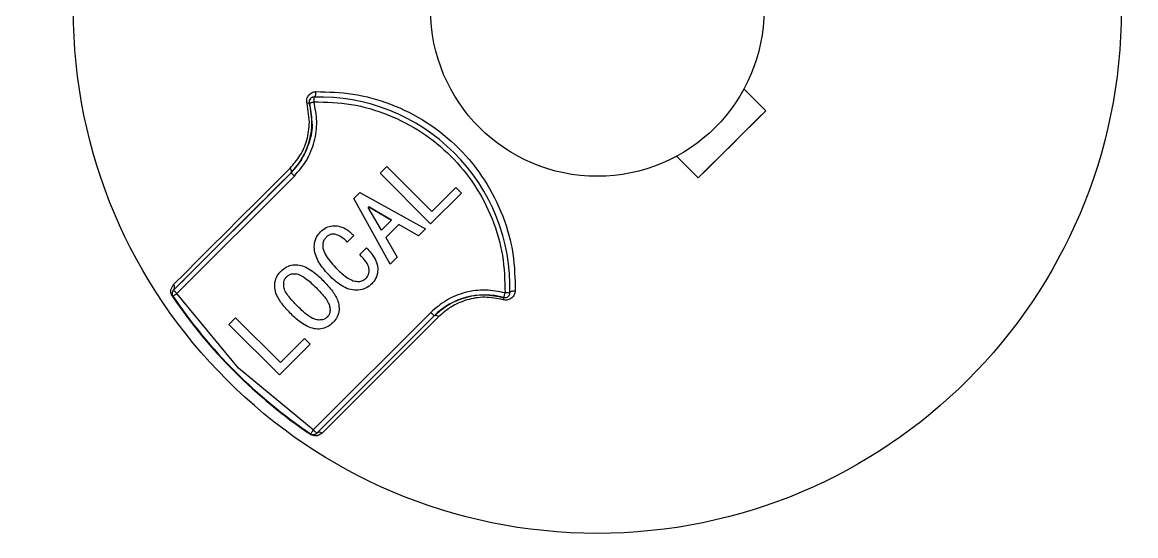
# Model space of a CAD drawing. Header units: millimetres. Extents: x 2251 to 4395, y 932 to 2449.
# Drawn here: x 2885.47 to 2932.22, y 2151.15 to 2172.72 of the extents above; entities that cross this region are included whole.
import ezdxf

# ---------------------------------------------------------------- set-up
doc = ezdxf.new("R2010")
doc.units = ezdxf.units.MM

msp = doc.modelspace()

# ---------------------------------------------------------------- linework, layer by layer
at = {"color": 7, "linetype": 'Continuous', "lineweight": 25}
for p, q in [((2915.771, 2169.918), (2916.685, 2169.004)), ((2915.771, 2169.918), (2915.771, 2169.918)), ((2897.516, 2169.376), (2897.516, 2169.376)), ((2897.524, 2169.323), (2897.632, 2168.516)), ((2897.71, 2169.576), (2897.716, 2169.376)), ((2897.532, 2168.519), (2897.43, 2169.301)), ((2913.856, 2166.176), (2916.685, 2169.004)), ((2913.856, 2166.176), (2912.943, 2167.089)), ((2912.943, 2167.089), (2912.943, 2167.089)), ((2912.943, 2167.089), (2913.856, 2166.176)), ((2900.496, 2166.374), (2900.781, 2166.659)), ((2900.781, 2166.659), (2902.667, 2164.774)), ((2891.822, 2161.465), (2896.754, 2166.398)), ((2891.963, 2161.324), (2896.896, 2166.257)), ((2896.754, 2166.398), (2896.754, 2166.398)), ((2902.617, 2164.253), (2900.496, 2166.374)), ((2902.617, 2164.253), (2900.496, 2166.374)), ((2913.856, 2166.176), (2913.856, 2166.176)), ((2902.667, 2164.774), (2903.672, 2165.779)), ((2903.672, 2165.779), (2903.907, 2165.543)), ((2899.392, 2165.32), (2899.64, 2165.568)), ((2900.918, 2162.553), (2899.392, 2165.32)), ((2900.918, 2162.553), (2899.392, 2165.32)), ((2899.64, 2165.568), (2902.406, 2164.042)), ((2903.907, 2165.543), (2902.617, 2164.253)), ((2903.907, 2165.543), (2902.617, 2164.253)), ((2900.024, 2164.96), (2900, 2164.935)), ((2900.024, 2164.96), (2900, 2164.935)), ((2900.558, 2163.98), (2900, 2164.935)), ((2900, 2164.935), (2900, 2164.935)), ((2900.024, 2164.96), (2900.98, 2164.402)), ((2900.024, 2164.96), (2900.024, 2164.96)), ((2900.98, 2164.402), (2900.024, 2164.96)), ((2900.98, 2164.402), (2900.558, 2163.98)), ((2901.277, 2164.228), (2900.731, 2163.682)), ((2901.277, 2164.228), (2900.731, 2163.682)), ((2900.98, 2164.402), (2900.98, 2164.402)), ((2902.108, 2163.744), (2901.277, 2164.228)), ((2901.277, 2164.228), (2901.277, 2164.228)), ((2902.108, 2163.744), (2901.277, 2164.228)), ((2902.617, 2164.253), (2902.617, 2164.253)), ((2899.392, 2163.757), (2899.119, 2163.484)), ((2899.392, 2163.757), (2899.119, 2163.484)), ((2902.406, 2164.042), (2902.108, 2163.744)), ((2902.406, 2164.042), (2902.108, 2163.744)), ((2902.108, 2163.744), (2902.108, 2163.744)), ((2898.226, 2163.682), (2898.226, 2163.682)), ((2899.119, 2163.484), (2899.119, 2163.484)), ((2899.64, 2162.963), (2899.925, 2163.248)), ((2900.731, 2163.682), (2901.215, 2162.851)), ((2900.731, 2163.682), (2900.731, 2163.682)), ((2898.118, 2163.144), (2898.118, 2163.144)), ((2901.215, 2162.851), (2900.918, 2162.553)), ((2901.215, 2162.851), (2900.918, 2162.553)), ((2900.026, 2162.381), (2900.026, 2162.381)), ((2900.918, 2162.553), (2900.918, 2162.553)), ((2896.576, 2162.032), (2896.576, 2162.032)), ((2898.412, 2162.032), (2898.412, 2162.032)), ((2891.72, 2161.509), (2891.826, 2161.701)), ((2891.822, 2161.465), (2891.822, 2161.465)), ((2896.472, 2161.53), (2896.472, 2161.53)), ((2897.804, 2161.573), (2897.804, 2161.573)), ((2900.148, 2161.735), (2900.148, 2161.735)), ((2905.946, 2161.571), (2905.946, 2161.571)), ((2891.763, 2161.324), (2891.763, 2161.324)), ((2891.798, 2161.212), (2891.777, 2161.198)), ((2894.552, 2158.185), (2891.963, 2161.324)), ((2896.725, 2160.494), (2896.725, 2160.494)), ((2902.623, 2160.529), (2897.691, 2155.596)), ((2898.364, 2160.833), (2898.364, 2160.833)), ((2894.144, 2160.023), (2894.43, 2160.308)), ((2896.266, 2157.901), (2894.144, 2160.023)), ((2896.266, 2157.901), (2894.144, 2160.023)), ((2894.43, 2160.308), (2896.315, 2158.422)), ((2902.765, 2160.388), (2897.832, 2155.455)), ((2898.511, 2160.097), (2898.511, 2160.097)), ((2897.556, 2159.191), (2896.266, 2157.901)), ((2897.556, 2159.191), (2896.266, 2157.901)), ((2896.315, 2158.422), (2897.32, 2159.427)), ((2897.32, 2159.427), (2897.556, 2159.191)), ((2897.691, 2155.596), (2894.552, 2158.185)), ((2896.266, 2157.901), (2896.266, 2157.901)), ((2897.565, 2155.411), (2897.579, 2155.431)), ((2898.068, 2155.459), (2897.89, 2155.36))]:
    msp.add_line(p, q, dxfattribs=at)
at = {"color": 7, "linetype": 'Continuous', "lineweight": 25, "flags": 128}
for points in [[(2897.71, 2169.576), (2897.731, 2169.581), (2897.75, 2169.595), (2897.767, 2169.617), (2897.782, 2169.646), (2897.793, 2169.681), (2897.8, 2169.72), (2897.803, 2169.762), (2897.801, 2169.804)], [(2897.524, 2169.323), (2897.527, 2169.324), (2897.538, 2169.327), (2897.556, 2169.332), (2897.58, 2169.338), (2897.609, 2169.346), (2897.643, 2169.356), (2897.679, 2169.366), (2897.716, 2169.376)], [(2916.685, 2169.004), (2916.332, 2168.651), (2915.978, 2168.298), (2915.625, 2167.944), (2915.271, 2167.59), (2914.917, 2167.236), (2914.563, 2166.882), (2914.209, 2166.529), (2913.856, 2166.176)], [(2891.826, 2161.701), (2892.308, 2162.183), (2892.83, 2162.706), (2893.392, 2163.267), (2893.99, 2163.865), (2894.623, 2164.499), (2895.291, 2165.166), (2895.99, 2165.865), (2896.718, 2166.594)], [(2896.754, 2166.398), (2896.766, 2166.414), (2896.774, 2166.434), (2896.776, 2166.457), (2896.774, 2166.483), (2896.766, 2166.51), (2896.754, 2166.538), (2896.738, 2166.566), (2896.718, 2166.594)], [(2896.754, 2166.398), (2896.757, 2166.395), (2896.765, 2166.387), (2896.778, 2166.374), (2896.796, 2166.357), (2896.817, 2166.335), (2896.842, 2166.311), (2896.868, 2166.284), (2896.896, 2166.257)], [(2891.822, 2161.465), (2891.825, 2161.463), (2891.833, 2161.455), (2891.846, 2161.442), (2891.863, 2161.424), (2891.885, 2161.403), (2891.909, 2161.378), (2891.936, 2161.352), (2891.963, 2161.324)], [(2905.943, 2161.343), (2905.948, 2161.364), (2905.962, 2161.383), (2905.984, 2161.401), (2906.013, 2161.415), (2906.048, 2161.426), (2906.087, 2161.433), (2906.129, 2161.436), (2906.171, 2161.434)], [(2891.798, 2161.212), (2891.801, 2161.214), (2891.81, 2161.221), (2891.826, 2161.231), (2891.846, 2161.245), (2891.871, 2161.262), (2891.9, 2161.281), (2891.931, 2161.302), (2891.963, 2161.324)], [(2905.689, 2161.157), (2905.691, 2161.16), (2905.694, 2161.171), (2905.699, 2161.189), (2905.705, 2161.213), (2905.713, 2161.242), (2905.723, 2161.276), (2905.733, 2161.312), (2905.743, 2161.349)], [(2905.943, 2161.343), (2905.939, 2161.344), (2905.928, 2161.344), (2905.909, 2161.344), (2905.884, 2161.345), (2905.854, 2161.346), (2905.82, 2161.347), (2905.782, 2161.348), (2905.743, 2161.349)], [(2902.765, 2160.388), (2902.762, 2160.39), (2902.754, 2160.398), (2902.741, 2160.411), (2902.723, 2160.429), (2902.702, 2160.45), (2902.678, 2160.475), (2902.651, 2160.501), (2902.623, 2160.529)], [(2902.961, 2160.351), (2902.232, 2159.623), (2901.533, 2158.924), (2900.866, 2158.256), (2900.232, 2157.623), (2899.634, 2157.025), (2899.073, 2156.464), (2898.55, 2155.941), (2898.068, 2155.459)], [(2902.765, 2160.388), (2902.781, 2160.399), (2902.801, 2160.407), (2902.824, 2160.409), (2902.85, 2160.407), (2902.877, 2160.399), (2902.905, 2160.388), (2902.933, 2160.371), (2902.961, 2160.351)], [(2897.691, 2155.596), (2897.669, 2155.564), (2897.648, 2155.533), (2897.629, 2155.504), (2897.612, 2155.479), (2897.598, 2155.459), (2897.587, 2155.443), (2897.581, 2155.434), (2897.579, 2155.431)], [(2897.832, 2155.455), (2897.83, 2155.458), (2897.822, 2155.466), (2897.808, 2155.479), (2897.791, 2155.496), (2897.769, 2155.518), (2897.745, 2155.542), (2897.718, 2155.569), (2897.691, 2155.596)]]:
    msp.add_lwpolyline(points, dxfattribs=at)
at = {"color": 7, "linetype": 'Continuous', "lineweight": 25}
for radius in [22, 7]:
    msp.add_circle((2909.614, 2173.247), radius, dxfattribs=at)
for centre, radius, start, end in [((2876.614, 2210.452), 91.48, 295.79271, 180), ((2876.614, 2210.452), 91.48, 180, 290.22656), ((2876.614, 2210.452), 91.441, 295.84596, 351.20762), ((2876.614, 2210.452), 90.976, 296.50811, 351.20762), ((2876.614, 2210.452), 86.42, 299.88973, 350.7957), ((2894.633, 2168.519), 3, 315, 15.531), ((2897.63, 2168.642), 0.688, 98.909, 106.876), ((2897.716, 2169.376), 0.2, 135, 195.531), ((2897.716, 2169.376), 0.2, 91.6906, 135), ((2897.946, 2161.579), 8, 358.3094, 91.6906), ((2891.963, 2161.324), 0.2, 135, 214.039), ((2891.686, 2161.585), 0.182, 318.6226, 39.5362), ((2909.614, 2173.247), 21.524, 214.039, 235.961), ((2909.614, 2173.247), 21.5, 214.039, 235.961), ((2904.886, 2158.266), 3, 74.469, 135), ((2905.009, 2161.263), 0.689, 343.1243, 351.0894), ((2905.743, 2161.349), 0.2, 254.469, 315), ((2905.743, 2161.349), 0.2, 315, 358.3094), ((2897.691, 2155.596), 0.2, 235.961, 315), ((2897.952, 2155.318), 0.182, 50.5221, 130.0859)]:
    msp.add_arc(centre, radius, start, end, dxfattribs=at)
for points in [[(2970.355, 2210.453), (2970.268, 2207.385), (2970.094, 2201.25), (2968.69, 2192.136), (2966.465, 2183.198), (2963.357, 2174.522), (2959.419, 2166.193), (2954.682, 2158.29), (2949.193, 2150.889), (2943.005, 2144.062), (2936.178, 2137.874), (2928.777, 2132.385), (2920.874, 2127.648), (2912.545, 2123.71), (2903.869, 2120.602), (2894.931, 2118.377), (2885.817, 2116.973), (2879.682, 2116.799), (2876.614, 2116.712)], [(2974.288, 2199.663), (2973.764, 2196.012), (2972.716, 2188.708), (2969.596, 2178.065), (2965.388, 2167.822), (2960.033, 2158.122), (2953.628, 2149.082), (2946.247, 2140.82), (2937.985, 2133.439), (2928.945, 2127.034), (2919.245, 2121.679), (2909.002, 2117.471), (2898.359, 2114.351), (2891.055, 2113.303), (2887.404, 2112.779)], [(2974.085, 2193.121), (2973.399, 2189.827), (2972.026, 2183.238), (2968.705, 2173.686), (2964.501, 2164.503), (2959.366, 2155.8), (2953.376, 2147.663), (2946.589, 2140.178), (2939.075, 2133.423), (2930.913, 2127.468), (2922.188, 2122.37), (2912.987, 2118.205), (2903.421, 2114.926), (2896.826, 2113.581), (2893.529, 2112.909)], [(2896.754, 2166.398), (2895.79, 2165.434), (2893.861, 2163.505), (2892.502, 2162.145), (2891.822, 2161.465)]]:
    msp.add_open_spline(points, degree=3, dxfattribs=at)
for points, knots in [([(2918.898, 2136.381), (2921.077, 2137.655), (2926.061, 2140.569), (2933.126, 2146.223), (2940.09, 2153.055), (2946.209, 2160.664), (2951.433, 2168.913), (2955.66, 2177.708), (2958.938, 2186.915), (2960.213, 2193.291), (2960.85, 2196.478)], [0, 0, 0, 0, 0.099849, 0.228442, 0.357035, 0.485628, 0.614221, 0.742814, 0.871407, 1, 1, 1, 1]), ([(2897.43, 2169.301), (2897.424, 2169.333), (2897.411, 2169.397), (2897.422, 2169.493), (2897.452, 2169.582), (2897.517, 2169.682), (2897.632, 2169.778), (2897.744, 2169.795), (2897.801, 2169.804)], [0, 0, 0, 0, 0.123692, 0.250213, 0.373441, 0.501044, 0.749966, 1, 1, 1, 1]), ([(2897.801, 2169.804), (2898.316, 2169.792), (2899.345, 2169.767), (2900.941, 2169.332), (2902.47, 2168.57), (2903.835, 2167.471), (2904.934, 2166.107), (2905.698, 2164.577), (2906.134, 2162.98), (2906.159, 2161.95), (2906.171, 2161.434)], [0, 0, 0, 0, 0.125198, 0.2499957, 0.3751716, 0.4997698, 0.6246825, 0.749695, 0.8746376, 1, 1, 1, 1]), ([(2896.896, 2166.257), (2897.077, 2166.467), (2897.446, 2166.896), (2897.761, 2167.697), (2897.881, 2168.549), (2897.77, 2169.104), (2897.716, 2169.376)], [0, 0, 0, 0, 0.245589, 0.5, 0.754411, 1, 1, 1, 1]), ([(2897.71, 2169.576), (2897.701, 2169.575), (2897.675, 2169.574), (2897.625, 2169.558), (2897.575, 2169.523), (2897.538, 2169.471), (2897.52, 2169.422), (2897.514, 2169.371), (2897.52, 2169.338), (2897.524, 2169.323)], [0, 0, 0, 0, 0.0858052, 0.25106, 0.5005164, 0.655876, 0.7885052, 0.9015382, 1, 1, 1, 1]), ([(2897.716, 2169.376), (2898.241, 2169.361), (2899.302, 2169.33), (2900.845, 2168.876), (2902.267, 2168.14), (2903.499, 2167.132), (2904.507, 2165.9), (2905.243, 2164.478), (2905.697, 2162.935), (2905.728, 2161.874), (2905.743, 2161.349)], [0, 0, 0, 0, 0.123694, 0.25, 0.376306, 0.5, 0.623694, 0.75, 0.876306, 1, 1, 1, 1]), ([(2896.718, 2166.594), (2896.863, 2166.76), (2897.153, 2167.094), (2897.456, 2167.753), (2897.506, 2168.264), (2897.532, 2168.519)], [0, 0, 0, 0, 0.33293, 0.666707, 1, 1, 1, 1]), ([(2897.632, 2168.516), (2897.633, 2168.514), (2897.672, 2168.224), (2897.533, 2167.687), (2897.245, 2166.958), (2896.924, 2166.592), (2896.754, 2166.398)], [0, 0, 0, 0, 0.002694, 0.341482, 0.651018, 1, 1, 1, 1]), ([(2897.99, 2163.918), (2898.068, 2163.984), (2898.216, 2164.108), (2898.495, 2164.177), (2898.778, 2164.163), (2899.1, 2164.035), (2899.283, 2163.86), (2899.392, 2163.757)], [0, 0, 0, 0, 0.1906015, 0.3593498, 0.5272198, 0.7195567, 1, 1, 1, 1]), ([(2898.412, 2162.032), (2898.275, 2162.179), (2897.999, 2162.473), (2897.754, 2162.944), (2897.716, 2163.374), (2897.796, 2163.691), (2897.93, 2163.848), (2897.99, 2163.918)], [0, 0, 0, 0, 0.278953, 0.561275, 0.716356, 0.872487, 1, 1, 1, 1]), ([(2899.119, 2163.484), (2899.046, 2163.552), (2898.911, 2163.679), (2898.705, 2163.792), (2898.526, 2163.827), (2898.387, 2163.8), (2898.289, 2163.741), (2898.242, 2163.697), (2898.226, 2163.682)], [0, 0, 0, 0, 0.29136, 0.535096, 0.673308, 0.812563, 0.935255, 1, 1, 1, 1]), ([(2899.119, 2163.484), (2899.046, 2163.552), (2898.911, 2163.679), (2898.705, 2163.792), (2898.526, 2163.827), (2898.387, 2163.8), (2898.289, 2163.741), (2898.242, 2163.697), (2898.226, 2163.682)], [0, 0, 0, 0, 0.29136, 0.535096, 0.673308, 0.812563, 0.935255, 1, 1, 1, 1]), ([(2898.226, 2163.682), (2898.193, 2163.643), (2898.121, 2163.558), (2898.076, 2163.378), (2898.103, 2163.149), (2898.281, 2162.775), (2898.517, 2162.529), (2898.685, 2162.355)], [0, 0, 0, 0, 0.097252, 0.212876, 0.346268, 0.536623, 1, 1, 1, 1]), ([(2899.925, 2163.248), (2900.059, 2163.096), (2900.262, 2162.865), (2900.408, 2162.474), (2900.397, 2162.164), (2900.301, 2161.907), (2900.192, 2161.784), (2900.148, 2161.735)], [0, 0, 0, 0, 0.351866, 0.532632, 0.714759, 0.884894, 1, 1, 1, 1]), ([(2899.913, 2161.97), (2899.945, 2162.011), (2900.007, 2162.089), (2900.038, 2162.251), (2900.029, 2162.442), (2899.89, 2162.697), (2899.739, 2162.858), (2899.64, 2162.963)], [0, 0, 0, 0, 0.132852, 0.257107, 0.423406, 0.622223, 1, 1, 1, 1]), ([(2896.34, 2162.268), (2896.417, 2162.335), (2896.562, 2162.46), (2896.835, 2162.541), (2897.114, 2162.533), (2897.498, 2162.393), (2897.821, 2162.143), (2898.039, 2161.931), (2898.102, 2161.871)], [0, 0, 0, 0, 0.148277, 0.278554, 0.408484, 0.552088, 0.872274, 1, 1, 1, 1]), ([(2898.685, 2162.355), (2898.83, 2162.215), (2899.055, 2162), (2899.399, 2161.836), (2899.635, 2161.824), (2899.8, 2161.872), (2899.88, 2161.942), (2899.913, 2161.97)], [0, 0, 0, 0, 0.421141, 0.650944, 0.779664, 0.909635, 1, 1, 1, 1]), ([(2896.725, 2160.494), (2896.587, 2160.64), (2896.348, 2160.895), (2896.117, 2161.29), (2896.051, 2161.64), (2896.101, 2161.937), (2896.221, 2162.143), (2896.313, 2162.239), (2896.34, 2162.268)], [0, 0, 0, 0, 0.29336, 0.511467, 0.658407, 0.805673, 0.942273, 1, 1, 1, 1]), ([(2897.022, 2160.792), (2896.884, 2160.937), (2896.689, 2161.141), (2896.494, 2161.439), (2896.438, 2161.657), (2896.456, 2161.85), (2896.519, 2161.973), (2896.564, 2162.02), (2896.576, 2162.032)], [0, 0, 0, 0, 0.4112408, 0.5793857, 0.7227485, 0.8660035, 0.96618, 1, 1, 1, 1]), ([(2896.576, 2162.032), (2896.615, 2162.065), (2896.695, 2162.13), (2896.866, 2162.165), (2897.075, 2162.144), (2897.414, 2161.951), (2897.64, 2161.732), (2897.804, 2161.573)], [0, 0, 0, 0, 0.104522, 0.209348, 0.351191, 0.528915, 1, 1, 1, 1]), ([(2896.576, 2162.032), (2896.615, 2162.065), (2896.695, 2162.13), (2896.866, 2162.165), (2897.075, 2162.144), (2897.414, 2161.951), (2897.64, 2161.732), (2897.804, 2161.573)], [0, 0, 0, 0, 0.104522, 0.209348, 0.351191, 0.528915, 1, 1, 1, 1]), ([(2898.102, 2161.871), (2898.239, 2161.725), (2898.485, 2161.464), (2898.723, 2161.062), (2898.79, 2160.704), (2898.741, 2160.413), (2898.622, 2160.215), (2898.536, 2160.124), (2898.511, 2160.097)], [0, 0, 0, 0, 0.292886, 0.524338, 0.670134, 0.816655, 0.945975, 1, 1, 1, 1]), ([(2900.148, 2161.735), (2900.07, 2161.669), (2899.905, 2161.53), (2899.588, 2161.454), (2899.254, 2161.47), (2898.835, 2161.644), (2898.58, 2161.878), (2898.412, 2162.032)], [0, 0, 0, 0, 0.153253, 0.324924, 0.478859, 0.655839, 1, 1, 1, 1]), ([(2900.148, 2161.735), (2900.07, 2161.669), (2899.905, 2161.53), (2899.588, 2161.454), (2899.254, 2161.47), (2898.835, 2161.644), (2898.58, 2161.878), (2898.412, 2162.032)], [0, 0, 0, 0, 0.153253, 0.324924, 0.478859, 0.655839, 1, 1, 1, 1]), ([(2891.777, 2161.198), (2891.769, 2161.212), (2891.752, 2161.239), (2891.726, 2161.299), (2891.703, 2161.4), (2891.713, 2161.466), (2891.72, 2161.509)], [0, 0, 0, 0, 0.115228, 0.233758, 0.501873, 1, 1, 1, 1]), ([(2897.804, 2161.573), (2897.943, 2161.429), (2898.14, 2161.222), (2898.338, 2160.925), (2898.4, 2160.718), (2898.395, 2160.545), (2898.348, 2160.416), (2898.297, 2160.358), (2898.275, 2160.333)], [0, 0, 0, 0, 0.409684, 0.583644, 0.725379, 0.843759, 0.932231, 1, 1, 1, 1]), ([(2905.743, 2161.349), (2905.471, 2161.403), (2904.916, 2161.514), (2904.064, 2161.394), (2903.262, 2161.079), (2902.834, 2160.71), (2902.623, 2160.529)], [0, 0, 0, 0, 0.245589, 0.5, 0.754411, 1, 1, 1, 1]), ([(2906.171, 2161.434), (2906.162, 2161.378), (2906.145, 2161.265), (2906.05, 2161.15), (2905.95, 2161.085), (2905.861, 2161.055), (2905.765, 2161.044), (2905.7, 2161.057), (2905.668, 2161.063)], [0, 0, 0, 0, 0.249602, 0.498296, 0.625589, 0.748629, 0.875722, 1, 1, 1, 1]), ([(2902.765, 2160.388), (2902.959, 2160.556), (2903.325, 2160.874), (2904.053, 2161.18), (2904.856, 2161.317), (2905.417, 2161.209), (2905.689, 2161.157)], [0, 0, 0, 0, 0.265019, 0.500067, 0.757342, 1, 1, 1, 1]), ([(2905.668, 2161.063), (2905.406, 2161.113), (2904.881, 2161.212), (2904.122, 2161.076), (2903.461, 2160.789), (2903.127, 2160.497), (2902.961, 2160.351)], [0, 0, 0, 0, 0.249812, 0.499845, 0.75024, 1, 1, 1, 1]), ([(2898.511, 2160.097), (2898.434, 2160.031), (2898.287, 2159.905), (2898.009, 2159.824), (2897.721, 2159.832), (2897.33, 2159.973), (2897.003, 2160.224), (2896.786, 2160.434), (2896.725, 2160.494)], [0, 0, 0, 0, 0.146535, 0.278399, 0.409738, 0.559567, 0.875154, 1, 1, 1, 1]), ([(2898.511, 2160.097), (2898.434, 2160.031), (2898.287, 2159.905), (2898.009, 2159.824), (2897.721, 2159.832), (2897.33, 2159.973), (2897.003, 2160.224), (2896.786, 2160.434), (2896.725, 2160.494)], [0, 0, 0, 0, 0.146535, 0.278399, 0.409738, 0.559567, 0.875154, 1, 1, 1, 1]), ([(2898.275, 2160.333), (2898.235, 2160.3), (2898.154, 2160.235), (2897.978, 2160.201), (2897.762, 2160.22), (2897.415, 2160.412), (2897.187, 2160.633), (2897.022, 2160.792)], [0, 0, 0, 0, 0.102727, 0.209545, 0.355438, 0.53569, 1, 1, 1, 1]), ([(2897.89, 2155.36), (2897.886, 2155.358), (2897.85, 2155.336), (2897.765, 2155.338), (2897.666, 2155.359), (2897.606, 2155.385), (2897.579, 2155.402), (2897.565, 2155.411)], [0, 0, 0, 0, 0.064166, 0.529622, 0.780974, 0.892035, 1, 1, 1, 1])]:
    msp.add_open_spline(points, degree=3, knots=knots, dxfattribs=at)

doc.saveas('drawing.dxf')
